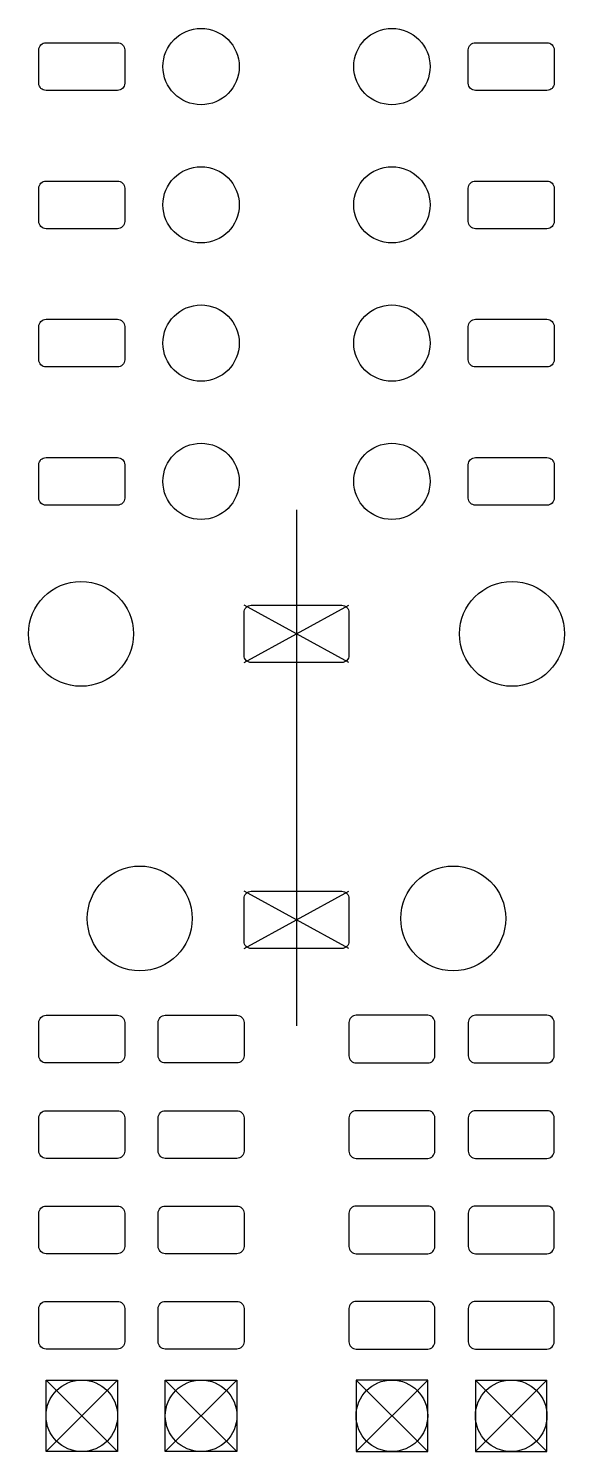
# Model space of a CAD drawing. Header units: millimetres. Extents: x -56 to 56, y -158 to 141.
import ezdxf

# ---------------------------------------------------------------- set-up
doc = ezdxf.new("R2010")
doc.units = ezdxf.units.MM
doc.layers.get('0').update_dxf_attribs({"linetype": 'CONTINUOUS'})

msp = doc.modelspace()

# ---------------------------------------------------------------- linework, layer by layer
for p, q in [((0, 40), (0, -68.19)), ((11, 8.01), (-11, 20.01)), ((-11, 8.01), (11, 20.01)), ((-11, -51.99), (11, -39.99)), ((11, -51.99), (-11, -39.99)), ((-37.5, -157.5), (-52.5, -142.5)), ((-52.5, -157.5), (-37.5, -142.5)), ((-12.5, -157.5), (-27.5, -142.5)), ((-12.5, -142.5), (-12.5, -157.5)), ((12.5, -157.5), (27.5, -142.5)), ((27.5, -142.5), (12.5, -142.5)), ((27.5, -157.5), (27.5, -142.5)), ((37.5, -142.5), (37.5, -157.5)), ((52.5, -157.5), (52.5, -142.5)), ((-12.5, -157.5), (-27.5, -157.5))]:
    msp.add_line(p, q)
for points in [[(-52.5, 138), (-37.5, 138, -0.414214), (-36, 136.5), (-36, 129.5, -0.414214), (-37.5, 128), (-52.5, 128, -0.414214), (-54, 129.5), (-54, 136.5, -0.414214)], [(52.5, 128), (37.5, 128, -0.414214), (36, 129.5), (36, 136.5, -0.414214), (37.5, 138), (52.5, 138, -0.414214), (54, 136.5), (54, 129.5, -0.414214)], [(-37.5, 99), (-52.5, 99, -0.414214), (-54, 100.5), (-54, 107.5, -0.414214), (-52.5, 109), (-37.5, 109, -0.414214), (-36, 107.5), (-36, 100.5, -0.414214)], [(52.5, 99), (37.5, 99, -0.414214), (36, 100.5), (36, 107.5, -0.414214), (37.5, 109), (52.5, 109, -0.414214), (54, 107.5), (54, 100.5, -0.414214)], [(-37.5, 70), (-52.5, 70, -0.414214), (-54, 71.5), (-54, 78.5, -0.414214), (-52.5, 80), (-37.5, 80, -0.414214), (-36, 78.5), (-36, 71.5, -0.414214)], [(52.5, 70), (37.5, 70, -0.414214), (36, 71.5), (36, 78.5, -0.414214), (37.5, 80), (52.5, 80, -0.414214), (54, 78.5), (54, 71.5, -0.414214)], [(-37.5, 41), (-52.5, 41, -0.414214), (-54, 42.5), (-54, 49.5, -0.414214), (-52.5, 51), (-37.5, 51, -0.414214), (-36, 49.5), (-36, 42.5, -0.414214)], [(52.5, 41), (37.5, 41, -0.414214), (36, 42.5), (36, 49.5, -0.414214), (37.5, 51), (52.5, 51, -0.414214), (54, 49.5), (54, 42.5, -0.414214)], [(9.5, 8.01), (-9.5, 8.01, -0.414214), (-11, 9.51), (-11, 18.51, -0.414214), (-9.5, 20.01), (9.5, 20.01, -0.414214), (11, 18.51), (11, 9.51, -0.414214)], [(-11, -50.49), (-11, -41.49, -0.414214), (-9.5, -39.99), (9.5, -39.99, -0.414214), (11, -41.49), (11, -50.49, -0.414214), (9.5, -51.99), (-9.5, -51.99, -0.414214)], [(-52.5, -66), (-37.5, -66, -0.414214), (-36, -67.5), (-36, -74.5, -0.414214), (-37.5, -76), (-52.5, -76, -0.414214), (-54, -74.5), (-54, -67.5, -0.414214)], [(-27.5, -66), (-12.5, -66, -0.414214), (-11, -67.5), (-11, -74.5, -0.414214), (-12.5, -76), (-27.5, -76, -0.414214), (-29, -74.5), (-29, -67.5, -0.414214)], [(12.5, -76), (27.5, -76, 0.414214), (29, -74.5), (29, -67.5, 0.414214), (27.5, -66), (12.5, -66, 0.414214), (11, -67.5), (11, -74.5, 0.414214)], [(36, -67.5), (36, -74.5, 0.414214), (37.5, -76), (52.5, -76, 0.414214), (54, -74.5), (54, -67.5, 0.414214), (52.5, -66), (37.5, -66, 0.414214)], [(-52.5, -86), (-37.5, -86, -0.414214), (-36, -87.5), (-36, -94.5, -0.414214), (-37.5, -96), (-52.5, -96, -0.414214), (-54, -94.5), (-54, -87.5, -0.414214)], [(-27.5, -86), (-12.5, -86, -0.414214), (-11, -87.5), (-11, -94.5, -0.414214), (-12.5, -96), (-27.5, -96, -0.414214), (-29, -94.5), (-29, -87.5, -0.414214)], [(12.5, -86, 0.414214), (11, -87.5), (11, -94.5, 0.414214), (12.5, -96), (27.5, -96, 0.414214), (29, -94.5), (29, -87.5, 0.414214), (27.5, -86)], [(37.5, -86, 0.414214), (36, -87.5), (36, -94.5, 0.414214), (37.5, -96), (52.5, -96, 0.414214), (54, -94.5), (54, -87.5, 0.414214), (52.5, -86)], [(-52.5, -106), (-37.5, -106, -0.414214), (-36, -107.5), (-36, -114.5, -0.414214), (-37.5, -116), (-52.5, -116, -0.414214), (-54, -114.5), (-54, -107.5, -0.414214)], [(-27.5, -106), (-12.5, -106, -0.414214), (-11, -107.5), (-11, -114.5, -0.414214), (-12.5, -116), (-27.5, -116, -0.414214), (-29, -114.5), (-29, -107.5, -0.414214)], [(12.5, -116), (27.5, -116, 0.414214), (29, -114.5), (29, -107.5, 0.414214), (27.5, -106), (12.5, -106, 0.414214), (11, -107.5), (11, -114.5, 0.414214)], [(36, -107.5), (36, -114.5, 0.414214), (37.5, -116), (52.5, -116, 0.414214), (54, -114.5), (54, -107.5, 0.414214), (52.5, -106), (37.5, -106, 0.414214)], [(-52.5, -126), (-37.5, -126, -0.414214), (-36, -127.5), (-36, -134.5, -0.414214), (-37.5, -136), (-52.5, -136, -0.414214), (-54, -134.5), (-54, -127.5, -0.414214)], [(-27.5, -126), (-12.5, -126, -0.414214), (-11, -127.5), (-11, -134.5, -0.414214), (-12.5, -136), (-27.5, -136, -0.414214), (-29, -134.5), (-29, -127.5, -0.414214)], [(12.5, -126, 0.414214), (11, -127.5), (11, -134.5, 0.414214), (12.5, -136), (27.5, -136, 0.414214), (29, -134.5), (29, -127.5, 0.414214), (27.5, -126)], [(37.5, -126, 0.414214), (36, -127.5), (36, -134.5, 0.414214), (37.5, -136), (52.5, -136, 0.414214), (54, -134.5), (54, -127.5, 0.414214), (52.5, -126)]]:
    msp.add_lwpolyline(points, format="xyb", close=True)
for points in [[(-37.5, -157.5), (-52.5, -157.5), (-52.5, -142.5), (-37.5, -142.5)], [(-27.5, -157.5), (-27.5, -142.5), (-12.5, -142.5)], [(12.5, -142.5), (12.5, -157.5), (27.5, -157.5)], [(52.5, -157.5), (37.5, -142.5), (52.5, -142.5), (37.5, -157.5)]]:
    msp.add_lwpolyline(points, close=True)
for centre, radius in [((-20, 133), 8), ((20, 133), 8), ((-20, 104), 8), ((20, 104), 8), ((-20, 75), 8), ((20, 75), 8), ((-20, 46), 8), ((20, 46), 8), ((-45.17, 14.01), 11), ((45.17, 14.01), 11), ((-32.85, -45.69), 11), ((32.85, -45.69), 11), ((-45, -150), 7.5), ((-20, -150), 7.5), ((20, -150), 7.5), ((45, -150), 7.5)]:
    msp.add_circle(centre, radius)

doc.saveas('drawing.dxf')
